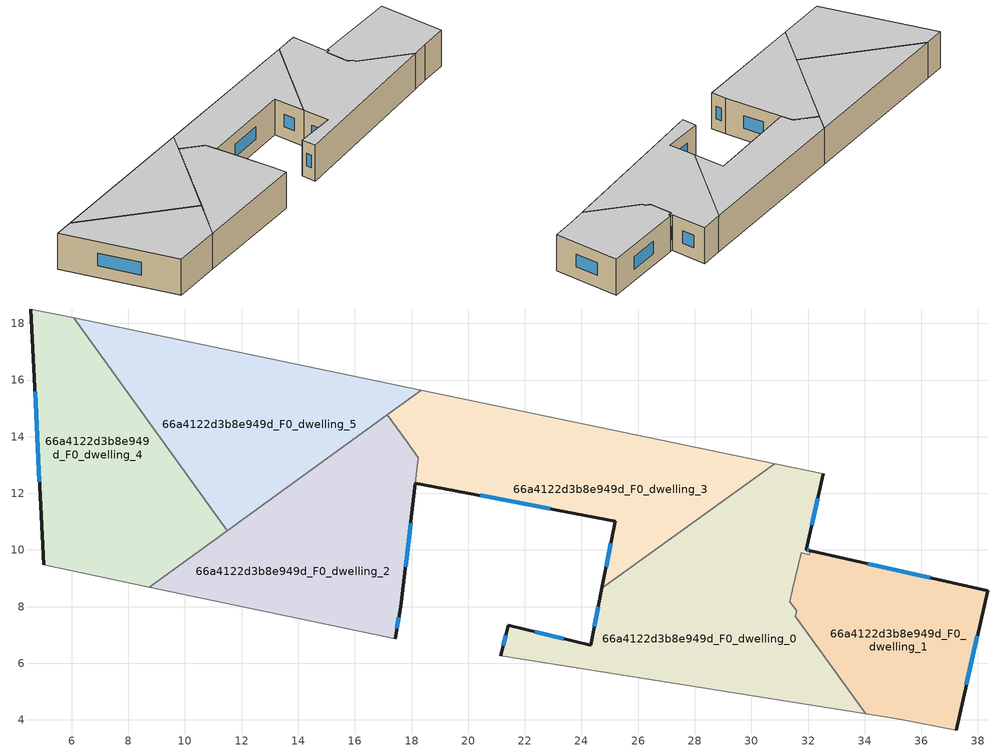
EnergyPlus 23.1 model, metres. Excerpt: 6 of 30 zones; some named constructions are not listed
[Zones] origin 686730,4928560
66a4122d3b8e949d_F0_dwelling_0
 floor ground (EU_floor_Construction): 32.53,12.69 31.93,10.01 32.07,9.98 32.04,9.83 31.76,9.9 31.45,8.57 31.36,8.18 31.6,7.86 31.55,7.66 34.04,4.21 21.15,6.27 21.41,7.34 24.33,6.64 24.72,8.64 30.82,13.05 z0
 wall outside (EU_wall_Construction): 32.07,9.98 31.93,10.01 32.53,12.69 / 24.72,8.64 24.33,6.64 21.41,7.34 21.15,6.27 z0:3
 wall adiabatic (EU_wall_Construction): 21.15,6.27 34.04,4.21 / 32.53,12.69 30.82,13.05 z0:3
 wall to 66a4122d3b8e949d_F0_dwelling_1 (EU_wall_Construction): 34.04,4.21 31.55,7.66 31.6,7.86 31.36,8.18 31.45,8.57 31.76,9.9 32.04,9.83 32.07,9.98 z0:3
 wall to 66a4122d3b8e949d_F0_dwelling_3 (EU_wall_Construction): 30.82,13.05 24.72,8.64 z0:3
 window (EU_Window_Construction): 32.03,9.99 31.98,10 / 21.33,7 21.24,6.62 / 23.38,6.87 22.35,7.12 / 24.59,7.99 24.46,7.29 / 32.12,10.88 32.33,11.82 z0.97:2.03
 ceiling to 66a4122d3b8e949d_F1_dwelling_0 (EU_floor_Construction): 34.04,4.21 31.55,7.66 31.6,7.86 31.36,8.18 31.36,8.2 31.45,8.57 31.76,9.9 32.04,9.83 32.07,9.98 31.93,10.01 32.53,12.69 30.82,13.05 24.72,8.64 24.33,6.64 21.41,7.34 21.15,6.27 z3
66a4122d3b8e949d_F0_dwelling_1
 floor ground (EU_floor_Construction): 38.34,8.56 37.23,3.64 35.24,4.02 34.04,4.21 31.55,7.66 31.6,7.86 31.36,8.18 31.36,8.2 31.45,8.57 31.76,9.9 32.04,9.83 32.07,9.98 z0
 wall outside (EU_wall_Construction): 37.23,3.64 38.34,8.56 32.07,9.98 z0:3
 wall adiabatic (EU_wall_Construction): 34.04,4.21 35.24,4.02 37.23,3.64 z0:3
 window (EU_Window_Construction): 36.31,9.02 34.11,9.52 / 37.59,5.24 37.98,6.97 z0.97:2.03
 ceiling to 66a4122d3b8e949d_F1_dwelling_1 (EU_floor_Construction): 37.23,3.64 38.34,8.56 32.07,9.98 32.04,9.83 31.76,9.9 31.45,8.57 31.36,8.2 31.36,8.18 31.6,7.86 31.55,7.66 34.04,4.21 35.24,4.02 z3
66a4122d3b8e949d_F0_dwelling_2
 floor ground (EU_floor_Construction): 17.15,14.78 18.24,13.26 17.62,8 17.42,6.87 8.73,8.69 z0
 wall outside (EU_wall_Construction): 17.42,6.87 17.62,8 18.14,12.36 z0:3
 wall adiabatic (EU_wall_Construction): 8.73,8.69 17.42,6.87 z0:3
 wall to 66a4122d3b8e949d_F0_dwelling_3 (EU_wall_Construction): 18.14,12.37 18.24,13.26 17.82,13.85 / 17.81,13.85 17.15,14.78 z0:3
 wall to 66a4122d3b8e949d_F0_dwelling_5 (EU_wall_Construction): 17.15,14.78 11.49,10.69 z0:3
 wall to 66a4122d3b8e949d_F0_dwelling_4 (EU_wall_Construction): 11.49,10.69 8.73,8.69 z0:3
 window (EU_Window_Construction): 17.79,9.41 17.97,10.94 / 17.48,7.24 17.55,7.63 z0.97:2.03
 ceiling to 66a4122d3b8e949d_F1_dwelling_2 (EU_floor_Construction): 17.42,6.87 17.62,8 18.24,13.26 17.15,14.78 8.73,8.69 z3
66a4122d3b8e949d_F0_dwelling_3
 floor ground (EU_floor_Construction): 30.82,13.05 24.72,8.64 25.19,11.01 18.14,12.36 18.24,13.26 17.15,14.78 18.35,15.64 z0
 wall outside (EU_wall_Construction): 18.14,12.37 25.19,11.01 24.72,8.64 z0:3
 wall adiabatic (EU_wall_Construction): 30.82,13.05 18.35,15.64 z0:3
 wall to 66a4122d3b8e949d_F0_dwelling_5 (EU_wall_Construction): 18.35,15.64 17.15,14.78 z0:3
 window (EU_Window_Construction): 25.04,10.24 24.87,9.41 / 20.42,11.93 22.9,11.45 z0.97:2.03
 ceiling to 66a4122d3b8e949d_F1_dwelling_3 (EU_floor_Construction): 30.82,13.05 18.35,15.64 17.15,14.78 18.24,13.26 18.14,12.37 25.19,11.01 24.72,8.64 z3
66a4122d3b8e949d_F0_dwelling_4
 floor ground (EU_floor_Construction): 6.07,18.2 11.49,10.69 8.73,8.69 5.01,9.47 4.56,18.51 z0
 wall outside (EU_wall_Construction): 4.56,18.51 5.01,9.47 z0:3
 wall adiabatic (EU_wall_Construction): 5.01,9.47 8.73,8.69 / 6.07,18.2 4.56,18.51 z0:3
 wall to 66a4122d3b8e949d_F0_dwelling_5 (EU_wall_Construction): 11.49,10.69 6.07,18.2 z0:3
 window (EU_Window_Construction): 4.71,15.58 4.86,12.4 z0.97:2.03
 ceiling to 66a4122d3b8e949d_F1_dwelling_4 (EU_floor_Construction): 11.49,10.69 6.07,18.2 4.56,18.51 5.01,9.47 8.73,8.69 z3
66a4122d3b8e949d_F0_dwelling_5
 floor ground (EU_floor_Construction): 18.35,15.64 11.49,10.69 6.07,18.2 z0
 wall adiabatic (EU_wall_Construction): 18.35,15.64 6.07,18.2 z0:3
 ceiling to 66a4122d3b8e949d_F1_dwelling_5 (EU_floor_Construction): 18.35,15.64 6.07,18.2 11.49,10.69 z3
[HVACTEMPLATE:THERMOSTAT] Constant Heating Setpoint=20; Constant Cooling Setpoint=50
EU_HeatOnly_66a4122d3b8e949d_F0_dwelling_0; EU_HeatOnly_66a4122d3b8e949d_F0_dwelling_1; EU_HeatOnly_66a4122d3b8e949d_F0_dwelling_2; EU_HeatOnly_66a4122d3b8e949d_F0_dwelling_3; EU_HeatOnly_66a4122d3b8e949d_F0_dwelling_4; EU_HeatOnly_66a4122d3b8e949d_F0_dwelling_5; EU_HeatOnly_66a4122d3b8e949d_F1_dwelling_0; EU_HeatOnly_66a4122d3b8e949d_F1_dwelling_1; EU_HeatOnly_66a4122d3b8e949d_F1_dwelling_2; EU_HeatOnly_66a4122d3b8e949d_F1_dwelling_3; EU_HeatOnly_66a4122d3b8e949d_F1_dwelling_4; EU_HeatOnly_66a4122d3b8e949d_F1_dwelling_5; EU_HeatOnly_66a4122d3b8e949d_F2_dwelling_0; EU_HeatOnly_66a4122d3b8e949d_F2_dwelling_1; EU_HeatOnly_66a4122d3b8e949d_F2_dwelling_2; EU_HeatOnly_66a4122d3b8e949d_F2_dwelling_3; EU_HeatOnly_66a4122d3b8e949d_F2_dwelling_4; EU_HeatOnly_66a4122d3b8e949d_F2_dwelling_5; EU_HeatOnly_66a4122d3b8e949d_F3_dwelling_0; EU_HeatOnly_66a4122d3b8e949d_F3_dwelling_1; EU_HeatOnly_66a4122d3b8e949d_F3_dwelling_2; EU_HeatOnly_66a4122d3b8e949d_F3_dwelling_3; EU_HeatOnly_66a4122d3b8e949d_F3_dwelling_4; EU_HeatOnly_66a4122d3b8e949d_F3_dwelling_5; EU_HeatOnly_66a4122d3b8e949d_F4_dwelling_0; EU_HeatOnly_66a4122d3b8e949d_F4_dwelling_1; EU_HeatOnly_66a4122d3b8e949d_F4_dwelling_2; EU_HeatOnly_66a4122d3b8e949d_F4_dwelling_3; EU_HeatOnly_66a4122d3b8e949d_F4_dwelling_4; EU_HeatOnly_66a4122d3b8e949d_F4_dwelling_5
[SCHEDULE:CONSTANT]
Name | Hourly Value
EU_AlwaysOn | 1
EU_CoolingOff | 0
[SCHEDULE:FILE] Column Number=1; Rows to Skip at Top=0; Number of Hours of Data=8760; Column Separator=Comma; Interpolate to Timestep=No; Minutes per Item=60; Adjust Schedule for Daylight Savings=Yes
Name | File
EU_Step8_GainSchedule_66a4122d3b8e949d_F4_dwelling_4_f000 | ../../schedules/66a4122d3b8e949d/66a4122d3b8e949d_F4_dwelling_4_f000_gain.csv
EU_Step8_GainSchedule_66a4122d3b8e949d_F4_dwelling_5_f000 | ../../schedules/66a4122d3b8e949d/66a4122d3b8e949d_F4_dwelling_5_f000_gain.csv
